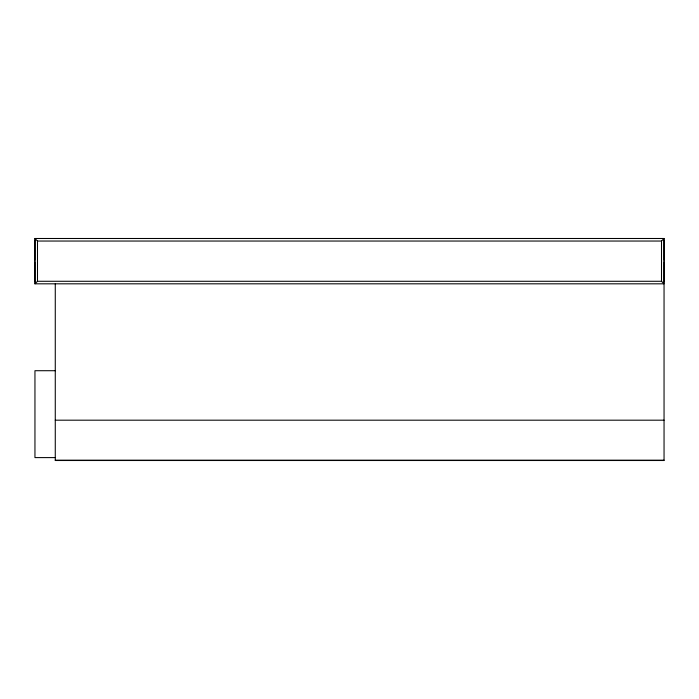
<?xml version="1.0" encoding="UTF-8"?>
<svg xmlns="http://www.w3.org/2000/svg" width="699" height="699" viewBox="0 0 699 699"><rect width="100%" height="100%" fill="white"/><g stroke="black" fill="none" stroke-linecap="round" stroke-linejoin="round"><path stroke-width="1.05" d="M34.95 283.82L37.493 281.278L661.507 281.278L664.05 283.82L34.95 283.82L34.95 238.49L664.05 238.49L664.05 460.51L55.273 460.51L55.273 283.82M34.95 238.49L37.493 241.041L661.507 241.041L664.05 238.49M34.95 239.906L34.95 260.325M664.05 239.906L664.05 260.325M34.95 261.732L34.95 282.151M664.05 261.732L664.05 282.151M55.273 370.715L34.95 370.715L34.95 457.6L55.273 457.6M55.273 420.186L664.05 420.186M55.273 460.187L664.05 460.187M661.507 241.041L661.507 281.278M37.493 241.041L37.493 281.278"/></g></svg>
